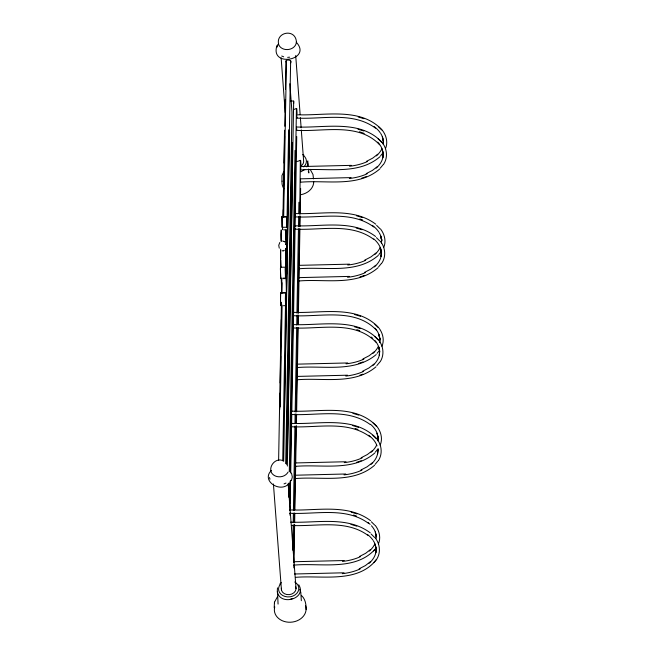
<?xml version="1.0" encoding="UTF-8"?>
<svg xmlns="http://www.w3.org/2000/svg" width="655" height="655" viewBox="0 0 655 655"><rect width="100%" height="100%" fill="white"/><g stroke="black" fill="none" stroke-linecap="round" stroke-linejoin="round"><path stroke-width="0.98" d="M286.399 236.111L286.366 239.755L286.382 238.485M286.423 237.601L286.374 233.295M285.744 275.861L285.744 274.494M278.621 460.49L281.388 305.533M281.609 293.301L281.879 278.007M282.968 217.092L284.524 130.181M279.718 409.498L280.012 393.131M280.193 382.987L280.668 356.328M280.848 346.29L281.331 319.517M281.503 309.586L281.584 305.197M281.797 293.276L281.986 282.706M283.156 217.272L283.287 209.674M283.468 199.89L283.942 172.977M284.123 163.079L284.598 136.273M284.778 126.268L285.261 99.576M285.441 89.457L285.916 62.872C283.541 58.819 293.268 59.212 290.599 63.175M280.274 406.919L282.092 305.058M283.656 217.46L286.456 60.587M282.731 460.858L285.498 305.525M286.022 276.484L286.071 273.856M286.505 249.334L286.546 246.943M287.013 220.727L288.642 129.805M284.458 407.41L290.648 60.784M283.68 461.415L289.559 132.13M285.695 463.617L291.974 112.07L289.846 83.734M286.415 464.338L292.171 142.422M287.488 447.733L293.677 101.107L290.345 100.903M287.349 466.057L292.589 172.453M288.83 497.325L289.092 482.858M289.289 471.6L295.028 150.437M289.747 503.564L290.149 481.057M290.304 472.255L296.445 108.493A1.343 0.557 -36.6 0 0 296.134 108.558A1.392 0.532 -34.3 0 0 295.773 108.714A7.369 5.952 -4.3 0 1 293.923 109.418M293.211 326.935L293.137 327.942L293.047 325.584M293.432 314.687L293.358 315.694L293.268 313.336M295.192 215.888L295.159 216.87C321.138 218.287 351.129 210.181 373.8 226.99M289.969 515.239L290.009 512.988M290.059 510.196L290.591 480.254M290.722 473.09L291.762 414.779M291.819 411.717L293.334 326.804M293.358 325.379L295.086 228.603M295.127 226.556L295.307 216.314M295.348 214.291L296.731 136.535M292.711 550.192L293.162 524.761M293.203 522.723L293.375 513.217M293.424 510.147L294.93 426.086M294.979 423.212L295.143 413.878M295.176 411.962L296.69 327.402M296.731 325.019L296.911 315.194M296.944 313.164L298.451 228.726M298.492 226.695L298.672 216.518M298.721 213.53L298.926 202.28M293.645 555.407L294.193 524.721M294.234 522.674L294.406 512.996M294.455 510.401L295.954 426.143M296.003 423.449L296.175 414.026M296.207 412.003L297.706 328.18M297.779 324.217L297.943 315.014M297.976 313.033L299.474 229.078M299.531 226.188L299.712 216.085M299.744 214.062L300.342 160.336A1.343 0.557 -36.7 0 0 300.031 160.401A1.392 0.532 -34.3 0 0 299.671 160.565A7.369 5.952 -4.3 0 1 295.749 161.539M293.849 567.901L293.907 564.831M293.948 562.784L294.627 524.671M294.66 522.649L294.824 513.561M294.897 509.59L295.683 465.607M295.716 463.56L296.396 425.701M296.428 423.679L296.592 414.451M296.641 411.561L297.223 379.245M297.255 377.231L298.148 327.5M298.197 324.716L298.369 315.227M298.402 313.18L298.991 280.446M299.024 278.4L299.204 268.157M299.261 265.128L299.908 228.775M299.949 226.753L300.137 215.994M300.178 213.956L300.629 188.378M285.719 275.624L285.564 278.588L283.132 278.629M299.089 268.067L299.04 268.771C325.207 266.454 356.533 274.355 378.303 255.425M285.703 276.688L285.555 278.097L283.124 278.138M284.065 250.226L284.073 250.185A0.974 0.786 -4.3 0 1 282.199 250.529M274.191 607.717L274.478 602.174L277.368 596.942M274.437 602.895L274.478 602.174M277.523 591.44L278.064 604.09M376.15 168.138A42.305 24.915 1 0 0 382.897 157.282L383.126 153.376L382.307 149.487A42.305 24.915 1 0 0 377.665 142.127M381.406 242.849L381.578 239.918L380.76 236.029A42.305 24.915 1 0 0 379.376 232.992M374.39 266.929A42.305 24.915 1 0 0 381.128 256.072L381.357 252.167L380.547 248.278A42.305 24.915 1 0 0 373.776 238.911M372.621 365.719A42.305 24.915 1 0 0 379.368 354.871L379.597 350.965L378.778 347.076A42.305 24.915 1 0 0 374.775 340.412M377.878 440.43L378.05 437.507L377.231 433.618A42.305 24.915 1 0 0 370.468 424.252M370.861 464.518A42.305 24.915 1 0 0 377.599 453.661L377.829 449.756M376.166 538.254L375.471 532.409A42.305 24.915 1 0 0 371.459 525.752M369.092 563.308A42.305 24.915 1 0 0 375.839 552.452L376.068 548.546L375.25 544.657A42.305 24.915 1 0 0 373.415 540.883M296.813 115.133L296.871 114.74C324.438 116.041 360.479 106.724 382.07 129.96M375.569 128.192C352.881 111.383 322.882 119.472 296.887 118.105L296.944 117.712M296.592 127.381L296.649 126.988C324.217 128.29 360.258 118.981 381.857 142.209M296.731 129.96L296.584 127.995M295.045 213.923L295.102 213.53C321.564 214.742 352.685 206.824 375.79 224.206M294.824 226.18L294.881 225.787C321.343 226.99 352.472 219.081 375.569 236.463M373.579 239.239C350.9 222.43 320.901 230.519 294.906 229.152L294.963 228.759M379.851 168.884C358.072 187.829 326.747 179.871 300.571 182.205L300.629 181.812M293.284 312.722L293.342 312.329C320.909 313.63 356.95 304.313 378.541 327.549M293.063 324.97L293.121 324.577C320.688 325.879 356.729 316.561 378.328 339.798M349.32 276.402L298.786 277.63L298.803 280.995C324.978 278.662 356.312 286.62 378.082 267.682M291.516 411.512L291.573 411.119C319.599 412.437 354.953 403.128 376.781 426.339M291.295 423.76L291.352 423.367C319.378 424.686 354.74 415.385 376.56 438.596M347.551 375.2L297.018 376.42L297.043 379.785C323.12 377.485 354.109 385.304 375.995 366.808M374.554 465.271C352.783 484.209 321.449 476.25 295.274 478.584L295.249 475.219L345.791 473.991M277.483 587.871L277.261 591.907C280.348 606.366 307.228 598.637 298.762 584.776M382.897 157.282L383.306 152.771L382.815 157.732M381.431 242.923L381.759 239.312L381.464 242.293M381.128 256.072L381.537 251.569L381.046 256.523M379.368 354.871L379.613 352.161M377.902 440.512L378.23 436.901L377.837 440.872M377.599 453.661L378.009 449.15L377.517 454.111M375.839 552.452L376.24 547.948L375.757 552.902M383.232 143.494L383.519 140.522L383.2 144.125L383.339 141.128L382.528 137.231A42.305 24.915 1 0 0 380.694 133.456M379.605 342.074L379.99 338.111L379.589 342.614L379.81 338.709L378.999 334.82A42.305 24.915 1 0 0 374.996 328.163M379.286 355.321L379.581 352.341M280.798 277.99L280.676 278.662L280.43 268.534A10.881 0.483 89.2 0 1 280.725 267.42M351.301 165.363L300.751 166.558L300.801 169.981C326.976 167.664 358.293 175.556 380.064 156.635M349.541 264.153L298.983 265.349L299.04 268.771M347.772 362.952L297.223 364.147L297.272 367.561C323.357 365.277 354.33 373.039 376.216 354.552M297.272 367.561L297.313 365.4M346.012 461.742L295.454 462.938L295.511 466.36C321.679 464.043 353.004 471.944 374.775 453.014M283.672 229.84L286.071 229.823L285.924 234.22A10.881 0.483 89.2 0 0 286.21 244.069M281.347 302.487A21.795 0.966 89.2 0 1 281.183 304.943A10.881 0.483 89.2 0 1 280.545 301.022L280.577 292.687L285.531 292.564L285.834 299.188L285.506 293.022L280.627 293.096L280.496 299.654M285.506 293.022L285.433 300.956A10.881 0.483 89.2 0 0 286.071 304.87A21.795 0.966 89.2 0 0 286.423 290.108L286.399 289.969A21.304 0.942 89.2 0 0 285.932 271.358A10.39 0.459 89.2 0 0 285.334 268.902L285.564 278.588M282.133 227.301L281.986 217.034L286.865 216.961L287.136 226.434L287.013 227.228L282.133 227.301L281.986 216.543L286.939 216.699A10.881 0.483 89.2 0 1 287.439 227.965A21.795 0.966 89.2 0 1 287.234 244.724A21.795 0.966 89.2 0 1 286.562 247.32M276.778 46.153C270.261 68.087 312.468 59.711 296.33 42.288M291.409 480.614L292.318 477.02L291.5 473.049M286.865 216.469L287.013 227.228M385.484 148.685C388.153 142.577 386.344 135.454 382.397 130.32M383.715 247.484C386.385 241.368 384.583 234.244 380.637 229.111M381.955 346.274C384.616 340.166 382.815 333.043 378.868 327.909M380.187 445.072C382.856 438.956 381.054 431.833 377.108 426.7M378.426 543.863C381.087 537.755 379.286 530.632 375.34 525.498M297.075 113.618L296.805 108.697M300.973 165.461L300.702 160.541M277.139 47.111L277.753 45.465M280.733 278.048L280.446 268.968A10.39 0.459 89.2 0 1 280.651 267.748M283.836 171.52L281.937 175.638L281.969 181.181M306.712 166.861L307.883 164.356L307.825 160.827M383.707 164.184C388.03 157.536 387.072 148.644 382.184 142.569M381.947 262.974C386.262 256.334 385.312 247.434 380.416 241.368M380.178 361.773C384.501 355.125 383.543 346.225 378.656 340.158M378.418 460.563C382.733 453.923 381.783 445.023 376.887 438.956M279.824 242.456L278.752 245.281L279.267 248.171M293.718 103.408L293.677 101.107M288.085 472.058C284.761 478.183 274.609 478.559 271.235 472.304C268.779 465.951 275.419 458.091 282.158 460.342M276.942 45.809L278.555 43.844M271.465 470.413C260.731 480.516 279.8 493.174 288.667 483.971M376.224 547.891C356.459 571.938 320.598 562.563 293.743 565.15M380.604 155.743L382.897 153.008M380.383 167.991L383.257 164.569M378.844 254.533L381.136 251.798M378.623 266.781L381.488 263.367M377.075 353.323L379.368 350.589M376.854 365.58L379.728 362.158M375.315 452.122L378.181 448.7M375.094 464.37L377.96 460.956M373.546 550.912L374.693 549.545M373.899 562.481L376.199 559.747M351.08 177.611L300.547 178.831L300.571 182.205M291.287 424.383L291.377 426.741L291.442 424.98M295.249 475.219L295.274 478.584M289.829 513.283L289.862 513.25C315.849 514.666 345.832 506.561 368.511 523.37M279.791 584.055L281.339 582.647M285.531 292.564L285.383 299.589M377.706 154.252L372.679 158.142L366.432 161.376M377.485 166.501L372.458 170.398L366.21 173.624M375.945 253.043L370.91 256.94L364.671 260.166M375.724 265.291L370.697 269.189L364.45 272.415M374.177 351.833L369.15 355.731L362.903 358.965M373.956 364.09L368.929 367.987L362.682 371.213M372.417 450.632L367.381 454.529L361.142 457.755M372.196 462.88L367.16 466.778L360.921 470.003M370.648 549.422L365.621 553.319L359.374 556.545M370.427 561.671L365.4 565.568L359.153 568.802M304.788 169.506L300.94 171.774M284.041 483.906L286.006 483.062M361.683 178.209L366.333 176.604M359.914 277L364.573 275.395M358.375 363.541L363.026 361.945M360.013 375.151L362.805 374.193M356.607 462.34L361.257 460.735M290.337 599.243L293.039 598.416M287.66 57.362L289.641 57.181M344.022 572.789L294.496 573.993M344.243 560.533L293.694 561.736M283.468 305.713L285.924 305.664M285.531 267.191L280.643 267.256M289.813 509.917C316.504 511.113 347.273 503.253 370.493 520.594M290.599 522.15C316.987 523.247 347.355 515.682 370.272 532.842M295.52 577.342C322.031 575.082 357.736 583.81 376.65 559.362C380.973 552.714 380.015 543.814 375.127 537.747M296.674 130.353C323.881 131.884 358.31 122.264 379.63 144.747M293.358 315.694C320.573 317.225 355.002 307.596 376.314 330.079M293.137 327.942C320.352 329.473 354.781 319.853 376.093 342.336M291.377 426.741C317.372 428.108 347.371 420.019 370.05 436.828M291.622 525.506C316.995 526.661 346.217 519.161 368.29 535.618M282.616 241.024L284.507 241.597M358.219 116.967L364.074 118.719M357.998 129.215L363.861 130.975M356.451 215.757L362.313 217.517M356.23 228.006L362.092 229.766M354.691 314.556L360.545 316.308M354.47 326.804L360.324 328.564M352.922 413.346L358.784 415.106M352.701 425.594L358.563 427.355M351.162 512.136L357.016 513.897M350.941 524.393L356.795 526.145M281.724 56.011L283.664 56.797M286.071 229.823L286.358 233.467M302.749 154.506L303.936 155.21M284.622 241.67L285.04 241.941L284.172 241.376M370.272 424.571C347.584 407.77 317.585 415.851 291.598 414.484L291.508 412.126M378.418 126.62L381.791 129.944M378.197 138.868L381.57 142.201M376.65 225.41L380.031 228.742M376.428 237.667L379.81 240.991M374.889 324.209L378.262 327.533M374.668 336.457L378.041 339.781M373.121 422.999L376.502 426.331M372.9 435.256L376.281 438.58M371.36 521.798L374.734 525.122M371.139 534.046L374.513 537.37M301.431 595.46C305.345 598.924 306.245 604.491 306.09 609.453M310.175 169.35L312.992 174.5L313.483 178.905M308.292 171.397L308.849 172.969L308.579 169.08M299.81 589.426L300.801 592.317L301.333 600.7M307.351 161.548L308.423 166.378M269.451 477.536L270.007 479.165M286.865 216.961L286.939 217.165A10.39 0.459 89.2 0 1 287.422 227.924A21.304 0.942 89.2 0 1 287.218 244.307A21.304 0.942 89.2 0 1 286.562 246.845M281.986 216.543L282.051 216.764A10.881 0.483 89.2 0 1 282.092 217.026M297.223 364.147L297.288 364.729M295.454 462.938L295.52 463.527M382.283 136.789L383.502 141.726L382.528 137.231M382.061 149.037L383.281 153.974L382.307 149.487M380.514 235.579L381.734 240.516L380.76 236.029M380.301 247.836L381.513 252.765L380.547 248.278M378.754 334.377L379.974 339.306L378.999 334.82M378.533 346.626L379.753 351.563L378.778 347.076M376.985 433.168L378.205 438.105L377.231 433.618M375.225 531.966L376.445 536.895L375.471 532.409M375.004 544.215L376.224 549.144L375.25 544.657M281.306 230.683L281.044 234.285A10.881 0.483 89.2 0 0 281.191 241.286M281.314 230.306L281.191 229.897L281.069 234.375A10.39 0.459 89.2 0 0 281.216 241.204M296.887 118.105L296.797 115.747M295.127 216.903L295.037 214.545M294.906 229.152L294.815 226.794M293.121 324.577L293.186 325.453M273.422 483.979L281.453 590.114M295.7 55.536L300.146 114.6M300.375 117.654L301.136 127.831M301.292 129.87L303.666 161.441A7.369 5.952 -4.3 0 1 301.259 165.813M281.126 57.787L285.236 112.537M288.151 483.652L296.035 588.624M285.424 277.671L285.318 268.468A10.881 0.483 89.2 0 1 285.858 269.541M286.309 232.288L286.12 230.298L285.948 234.302A10.39 0.459 89.2 0 0 286.235 243.889M289.846 510.212L289.878 510.794M281.519 290.034L281.544 290.173A21.795 0.966 89.2 0 1 281.535 293.375A21.304 0.942 89.2 0 0 281.519 290.059A21.304 0.942 89.2 0 0 281.355 279.333M295.741 586.88A7.369 5.952 -4.3 0 1 289.305 594.642A7.369 5.952 -4.3 0 1 281.347 588.264M313.737 181.672A15.892 12.83 -4.3 0 1 301.03 194.674M283.967 188.771A15.892 12.83 -4.3 0 1 282.084 181.124M303.249 155.35A10.152 8.196 -4.3 0 1 303.691 166.927M305.533 605.597A15.892 12.83 -4.3 0 1 290.533 622.234A15.892 12.83 -4.3 0 1 274.764 606.882M294.717 581.984A10.152 8.196 -4.3 0 1 296.813 593.405A10.152 8.196 -4.3 0 1 282.624 595.469A10.152 8.196 -4.3 0 1 280.528 584.055M365.457 272.578A42.305 24.915 1 0 1 347.559 277.294M380.088 247.647A42.305 24.915 1 0 1 374.611 254.68M365.67 260.322A42.305 24.915 1 0 1 347.78 265.038M359.8 218.966A42.305 24.915 1 0 1 362.641 220.015M372.408 225.394A42.305 24.915 1 0 1 378.934 232.247M378.32 346.438A42.305 24.915 1 0 1 372.842 353.471M363.91 359.12A42.305 24.915 1 0 1 346.012 363.836M363.689 371.369A42.305 24.915 1 0 1 345.799 376.085M356.844 329.694A42.305 24.915 1 0 1 359.726 330.693M371.229 337.063A42.305 24.915 1 0 1 372.752 338.365M376.56 445.236A42.305 24.915 1 0 1 371.082 452.269M362.141 457.91A42.305 24.915 1 0 1 344.252 462.626M361.928 470.167A42.305 24.915 1 0 1 344.031 474.875M355.075 428.485A42.305 24.915 1 0 1 357.966 429.492M368.659 435.231A42.305 24.915 1 0 1 377.018 445.867M374.791 544.027A42.305 24.915 1 0 1 369.314 551.06M360.381 556.709A42.305 24.915 1 0 1 342.483 561.425M353.528 515.026A42.305 24.915 1 0 1 356.418 516.034M367.922 522.403A42.305 24.915 1 0 1 370.157 524.377M360.16 568.958A42.305 24.915 1 0 1 342.27 573.674M367.701 534.652A42.305 24.915 1 0 1 372.932 540.146M367.218 173.78A42.305 24.915 1 0 1 349.328 178.496M359.382 131.794A42.305 24.915 1 0 1 364.188 133.473M381.849 148.849A42.305 24.915 1 0 1 376.371 155.882M367.439 161.531A42.305 24.915 1 0 1 349.549 166.247M374.169 126.595A42.305 24.915 1 0 1 380.211 132.719M286.448 246.927A15.409 0.68 89.2 0 1 286.89 268.812A15.409 0.68 89.2 0 1 285.948 271.072A15.409 0.68 89.2 0 1 285.555 249.064M285.891 244.028A15.409 0.68 89.2 0 1 286.26 244.937M280.872 267.445A15.409 0.68 89.2 0 1 280.676 249.129M286.431 247.189A14.918 0.663 89.2 0 1 286.865 268.738A14.918 0.663 89.2 0 1 285.924 270.163A14.918 0.663 89.2 0 1 285.605 248.441M285.883 244.602A14.918 0.663 89.2 0 1 286.104 244.511M280.889 267.322A14.918 0.663 89.2 0 1 280.684 260.125M280.659 258.594A14.918 0.663 89.2 0 1 280.668 250.562M282.534 226.253A10.881 0.483 89.2 0 1 282.559 228.038A21.795 0.966 89.2 0 1 282.575 229.717A21.304 0.942 89.2 0 0 282.534 227.997A10.39 0.459 89.2 0 0 282.51 226.294M285.948 271.039A21.795 0.966 89.2 0 1 286.423 290.075M285.449 300.678A10.39 0.459 89.2 0 0 286.055 304.419A21.304 0.942 89.2 0 0 286.399 289.985M280.684 303.019A10.39 0.459 89.2 0 0 281.167 304.485A21.304 0.942 89.2 0 0 281.29 302.847M280.651 302.512A10.39 0.459 89.2 0 1 280.561 300.743M281.372 279.194A21.795 0.966 89.2 0 1 281.544 290.149M296.412 41.879C295.954 50.37 282.6 52.433 278.866 45.072C274.707 32.185 295.487 27.788 296.412 41.879"/></g></svg>
